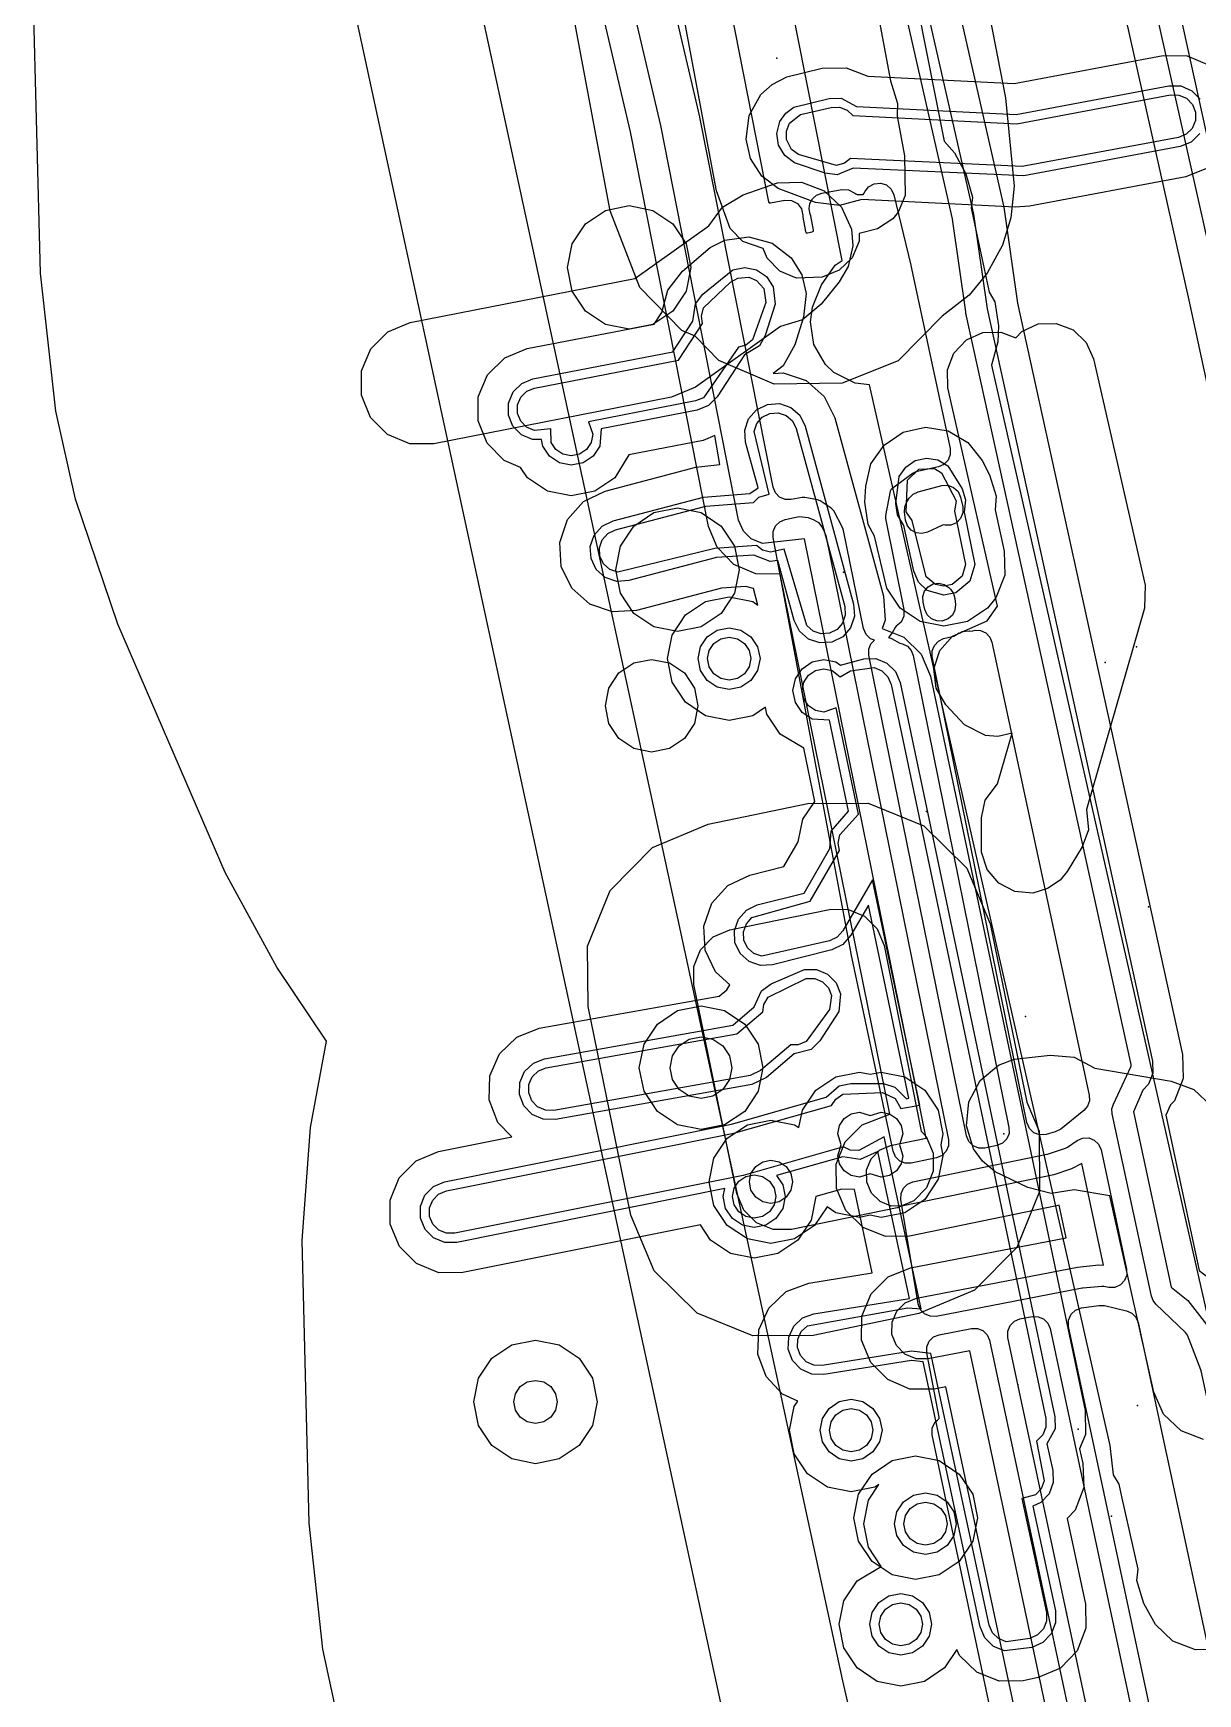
# Model space of a CAD drawing. Header units: metres. Extents: x 8738 to 9560, y -8972 to -7699.
# Drawn here: x 8842.9 to 8880.7, y -8734.6 to -8680.8 of the extents above; entities that cross this region are included whole.
import ezdxf

# ---------------------------------------------------------------- set-up
doc = ezdxf.new("R2010")
doc.units = ezdxf.units.M
for name, color, linetype in [('AI_GREENING_EXCLUSIONS', 1, 'Continuous'), ('AI_GREENING_LAWN', 82, 'Continuous'), ('AI_GREENING_REJECTED', 6, 'Continuous')]:
    doc.layers.add(name, color=color, linetype=linetype)

msp = doc.modelspace()

# ---------------------------------------------------------------- linework, layer by layer
at = {"layer": 'AI_GREENING_EXCLUSIONS'}
for points in [[(8865.329, -8648.4), (8872.456, -8684.319), (8872.791, -8684.691), (8873.159, -8685.374), (8873.372, -8686.125), (8873.33, -8686.487), (8873.913, -8689.211), (8874.1, -8689.522), (8874.214, -8690.294), (8874.188, -8690.812), (8873.989, -8691.572), (8881.714, -8725.571)], [(8865.329, -8648.4), (8872.456, -8684.319), (8872.791, -8684.691), (8873.159, -8685.374), (8873.372, -8686.125), (8873.33, -8686.487), (8873.913, -8689.211), (8874.1, -8689.522), (8874.214, -8690.294), (8874.188, -8690.812), (8873.989, -8691.572), (8881.714, -8725.571)], [(8881.378, -8733.156), (8880.598, -8733.177), (8879.869, -8732.899), (8879.302, -8732.362), (8878.924, -8731.684), (8878.701, -8730.936), (8878.738, -8730.573), (8878.225, -8728.271), (8878.121, -8727.812), (8877.943, -8727.515), (8877.838, -8726.565), (8870.032, -8692.212), (8869.575, -8692.158), (8868.88, -8691.804), (8868.61, -8691.548), (8868.234, -8690.906), (8868.119, -8690.171), (8868.193, -8689.691), (8868.483, -8688.971), (8868.924, -8688.327), (8869.145, -8688.183), (8861.351, -8648.903)], [(8881.378, -8733.156), (8880.598, -8733.177), (8879.869, -8732.899), (8879.302, -8732.362), (8878.924, -8731.684), (8878.701, -8730.936), (8878.738, -8730.573), (8878.225, -8728.271), (8878.121, -8727.812), (8877.943, -8727.515), (8877.838, -8726.565), (8870.032, -8692.212), (8869.575, -8692.158), (8868.88, -8691.804), (8868.61, -8691.548), (8868.234, -8690.906), (8868.119, -8690.171), (8868.193, -8689.691), (8868.483, -8688.971), (8868.924, -8688.327), (8869.145, -8688.183), (8861.351, -8648.903)], [(8867.153, -8659.18), (8873.409, -8686.68), (8873.845, -8689.742), (8879.205, -8714.111), (8879.213, -8714.501), (8879.071, -8714.864), (8878.889, -8715.053), (8878.592, -8715.756), (8879.813, -8721.439), (8880.346, -8721.871), (8880.957, -8722.648), (8881.296, -8723.364), (8881.455, -8723.943), (8885.033, -8740.5), (8888.77, -8757.183), (8895.012, -8785.73)], [(8868.13, -8658.965), (8874.384, -8686.457), (8874.83, -8689.565), (8880.181, -8713.896), (8880.197, -8714.676), (8879.913, -8715.403), (8879.787, -8715.534), (8879.639, -8715.868), (8880.718, -8720.892), (8880.995, -8721.11), (8881.85, -8722.198), (8882.26, -8723.1), (8882.419, -8723.678), (8886.009, -8740.286), (8889.747, -8756.969), (8895.989, -8785.516)], [(8876.984, -8740.826), (8873.281, -8723.495), (8871.935, -8723.756), (8871.545, -8723.754), (8871.185, -8723.603), (8870.911, -8723.325), (8870.763, -8722.964), (8870.765, -8722.574), (8870.916, -8722.214), (8871.194, -8721.94), (8871.555, -8721.792), (8876.772, -8720.782), (8877.469, -8720.713), (8877.617, -8720.725), (8876.91, -8717.434), (8876.584, -8717.607), (8876.006, -8717.794), (8871.128, -8718.803), (8870.738, -8718.807), (8870.376, -8718.661), (8870.097, -8718.388), (8869.944, -8718.029), (8869.94, -8717.639), (8870.085, -8717.277), (8870.359, -8716.998), (8870.717, -8716.845), (8871.87, -8716.604), (8867.925, -8697.194), (8866.564, -8697.351), (8866.205, -8697.198), (8865.949, -8696.944), (8865.793, -8696.587), (8863.269, -8683.804), (8860.874, -8673.591)], [(8875.837, -8740.244), (8872.508, -8724.663), (8872.125, -8724.738), (8871.345, -8724.734), (8870.626, -8724.431), (8870.076, -8723.877), (8869.781, -8723.154), (8869.785, -8722.374), (8870.088, -8721.655), (8870.642, -8721.105), (8871.365, -8720.81), (8876.404, -8719.835), (8876.177, -8718.778), (8876.097, -8718.802), (8871.333, -8719.781), (8870.553, -8719.79), (8869.829, -8719.499), (8869.271, -8718.952), (8868.965, -8718.235), (8868.957, -8717.454), (8869.248, -8716.73), (8869.794, -8716.173), (8870.692, -8715.829), (8867.138, -8698.339), (8866.357, -8698.33), (8865.64, -8698.023), (8865.094, -8697.465), (8864.816, -8696.801), (8862.292, -8684.016), (8859.894, -8673.792)], [(8897.336, -8764.76), (8895.607, -8757.997), (8895.266, -8757.67), (8894.952, -8756.956), (8892.775, -8746.926), (8892.375, -8745.366), (8890.965, -8739.002), (8888.288, -8726.018), (8880.397, -8689.46), (8876.974, -8674.191)], [(8898.309, -8764.529), (8896.491, -8757.414), (8896.085, -8757.096), (8895.928, -8756.739), (8891.947, -8738.815), (8889.267, -8725.812), (8881.373, -8689.246), (8877.952, -8673.981)], [(8872.914, -8675.092), (8874.438, -8682.913), (8874.725, -8685.771), (8874.618, -8686.802), (8874.344, -8687.684), (8873.851, -8688.596), (8873.261, -8689.307), (8872.39, -8689.986), (8872.39, -8689.986), (8870.961, -8691.43), (8869.15, -8692.156), (8866.944, -8692.182), (8865.15, -8691.415), (8864.388, -8690.635), (8863.952, -8690.449), (8862.588, -8689.054), (8861.635, -8686.573), (8859.94, -8677.521)], [(8869.474, -8675.736), (8870.714, -8682.36), (8870.943, -8683.099), (8870.929, -8683.505), (8871.169, -8684.789), (8871.193, -8686.08), (8870.963, -8686.618), (8870.786, -8686.832), (8870.299, -8687.157), (8869.701, -8687.302), (8869.698, -8687.55), (8869.468, -8688.089), (8869.468, -8688.089), (8869.049, -8688.498), (8868.506, -8688.716), (8867.665, -8688.757), (8867.127, -8688.527), (8866.718, -8688.108), (8866.591, -8687.792), (8865.929, -8687.561), (8865.52, -8687.142), (8865.075, -8685.929), (8863.38, -8676.877)], [(8853.023, -8736.412), (8852.318, -8733.158), (8851.882, -8729.084), (8851.649, -8719.925), (8851.922, -8716.267), (8852.44, -8713.465), (8850.834, -8711.073), (8849.16, -8708.001), (8845.681, -8699.956), (8844.31, -8695.913), (8843.67, -8693.063), (8843.169, -8688.586), (8842.936, -8679.427)], [(8881.008, -8685.18), (8880.283, -8685.471), (8875.222, -8686.418), (8874.754, -8686.45), (8869.785, -8686.202), (8869.06, -8686.401), (8868.286, -8686.304), (8867.075, -8685.845), (8866.547, -8685.453), (8866.183, -8684.877), (8866.036, -8684.255), (8866.133, -8683.481), (8866.518, -8682.802), (8866.879, -8682.476), (8867.358, -8682.228), (8867.358, -8682.228), (8868.503, -8681.955), (8869.284, -8681.936), (8869.985, -8682.207), (8874.718, -8682.443), (8879.547, -8681.539), (8880.328, -8681.548), (8881.045, -8681.855)], [(8880.74, -8684.07), (8880.461, -8684.343), (8880.099, -8684.488), (8875.038, -8685.435), (8869.511, -8685.187), (8868.989, -8685.404), (8868.601, -8685.355), (8867.602, -8685.015), (8867.289, -8684.782), (8867.089, -8684.448), (8867.032, -8684.062), (8867.127, -8683.683), (8867.323, -8683.404), (8867.582, -8683.217), (8868.723, -8682.931), (8869.113, -8682.921), (8869.611, -8683.189), (8869.611, -8683.189), (8874.786, -8683.448), (8879.731, -8682.522), (8880.121, -8682.527), (8880.48, -8682.68), (8880.753, -8682.959)], [(8880.86, -8726.369), (8880.132, -8726.088), (8879.566, -8725.55), (8879.25, -8724.837), (8877.823, -8718.48), (8876.667, -8718.284), (8875.924, -8718.397), (8875.166, -8718.21), (8875.166, -8718.21), (8874.107, -8717.697), (8873.692, -8717.351), (8873.41, -8716.955), (8873.18, -8716.21), (8873.252, -8715.433), (8873.616, -8714.743), (8874.217, -8714.244), (8874.722, -8714.054), (8875.891, -8713.917), (8876.668, -8713.989), (8877.333, -8714.34), (8879.813, -8714.759), (8880.545, -8715.038), (8881.114, -8715.577)]]:
    msp.add_lwpolyline(points, dxfattribs=at)
for points in [[(8855.392, -8673.339), (8855.953, -8673.881), (8856.263, -8674.597), (8869.158, -8734.191), (8874.947, -8759.301), (8874.97, -8760.081), (8874.692, -8760.811), (8874.157, -8761.378), (8873.445, -8761.697), (8872.664, -8761.72), (8871.935, -8761.442), (8871.368, -8760.907), (8871.048, -8760.195), (8865.251, -8735.051), (8852.354, -8675.443), (8852.341, -8674.663), (8852.627, -8673.937), (8853.17, -8673.376), (8853.886, -8673.065), (8854.666, -8673.052), (8855.392, -8673.339)], [(8855.392, -8673.339), (8855.953, -8673.881), (8856.263, -8674.597), (8869.158, -8734.191), (8874.947, -8759.301), (8874.97, -8760.081), (8874.692, -8760.811), (8874.157, -8761.378), (8873.445, -8761.697), (8872.664, -8761.72), (8871.935, -8761.442), (8871.368, -8760.907), (8871.048, -8760.195), (8865.251, -8735.051), (8852.354, -8675.443), (8852.341, -8674.663), (8852.627, -8673.937), (8853.17, -8673.376), (8853.886, -8673.065), (8854.666, -8673.052), (8855.392, -8673.339)], [(8869.493, -8683.484), (8874.807, -8683.749), (8879.787, -8682.817), (8880.06, -8682.82), (8880.311, -8682.927), (8880.502, -8683.123), (8880.603, -8683.376), (8880.6, -8683.649), (8880.493, -8683.901), (8880.298, -8684.091), (8880.044, -8684.193), (8874.983, -8685.141), (8869.423, -8684.882), (8869.23, -8685.032), (8868.967, -8685.104), (8867.731, -8684.744), (8867.511, -8684.581), (8867.347, -8684.265), (8867.341, -8683.992), (8867.439, -8683.737), (8867.795, -8683.452), (8868.788, -8683.224), (8869.061, -8683.217), (8869.316, -8683.315), (8869.493, -8683.484)], [(8867.832, -8685.642), (8868.561, -8685.919), (8869.129, -8686.454), (8869.449, -8687.166), (8869.498, -8687.704), (8869.348, -8688.379), (8869.054, -8688.873), (8868.465, -8689.599), (8867.865, -8690.098), (8867.147, -8690.32), (8864.397, -8692.278), (8863.621, -8692.611), (8855.917, -8694.118), (8855.136, -8694.116), (8854.416, -8693.815), (8853.866, -8693.261), (8853.57, -8692.539), (8853.572, -8691.759), (8853.873, -8691.039), (8854.427, -8690.489), (8855.149, -8690.192), (8862.429, -8688.768), (8864.827, -8687.062), (8865.273, -8686.456), (8865.94, -8686.052), (8867.052, -8685.665), (8867.832, -8685.642)], [(8864.248, -8688.404), (8864.096, -8689.169), (8863.662, -8689.818), (8863.013, -8690.252), (8862.248, -8690.404), (8861.483, -8690.252), (8860.834, -8689.818), (8860.4, -8689.169), (8860.248, -8688.404), (8860.4, -8687.639), (8860.834, -8686.99), (8861.483, -8686.556), (8862.248, -8686.404), (8863.013, -8686.556), (8863.662, -8686.99), (8864.096, -8687.639), (8864.248, -8688.404)], [(8864.248, -8688.404), (8864.096, -8689.169), (8863.662, -8689.818), (8863.013, -8690.252), (8862.248, -8690.404), (8861.483, -8690.252), (8860.834, -8689.818), (8860.4, -8689.169), (8860.248, -8688.404), (8860.4, -8687.639), (8860.834, -8686.99), (8861.483, -8686.556), (8862.248, -8686.404), (8863.013, -8686.556), (8863.662, -8686.99), (8864.096, -8687.639), (8864.248, -8688.404)], [(8865.351, -8687.517), (8866.125, -8687.416), (8866.878, -8687.618), (8867.497, -8688.094), (8867.84, -8688.646), (8867.985, -8689.246), (8867.896, -8690.021), (8867.611, -8690.911), (8867.233, -8691.593), (8866.916, -8691.846), (8867.241, -8691.823), (8867.981, -8692.071), (8868.569, -8692.584), (8868.917, -8693.282), (8870.486, -8699.052), (8870.54, -8699.831), (8870.449, -8700.102), (8871.147, -8700.382), (8871.705, -8700.928), (8872.012, -8701.645), (8877.022, -8725.426), (8877.03, -8726.206), (8876.844, -8726.673), (8876.953, -8727.146), (8876.977, -8727.926), (8876.7, -8728.656), (8876.441, -8728.931), (8877.038, -8731.705), (8877.05, -8732.485), (8876.762, -8733.21), (8876.219, -8733.771), (8875.503, -8734.081), (8875.014, -8734.186), (8874.234, -8734.198), (8873.509, -8733.911), (8872.948, -8733.368), (8872.863, -8733.17), (8872.461, -8733.77), (8871.812, -8734.204), (8871.047, -8734.356), (8870.282, -8734.204), (8869.633, -8733.77), (8869.199, -8733.121), (8869.047, -8732.356), (8869.199, -8731.591), (8869.633, -8730.942), (8870.415, -8730.482), (8870, -8729.861), (8869.848, -8729.096), (8870, -8728.331), (8870.337, -8727.827), (8870.205, -8727.915), (8869.44, -8728.067), (8868.675, -8727.915), (8868.026, -8727.481), (8867.592, -8726.832), (8867.44, -8726.067), (8867.592, -8725.302), (8867.709, -8725.126), (8867.221, -8724.904), (8866.69, -8724.333), (8866.417, -8723.602), (8866.444, -8722.822), (8866.768, -8722.112), (8867.339, -8721.58), (8868.07, -8721.307), (8870.126, -8720.974), (8869.545, -8718.276), (8869.135, -8718.26), (8868.298, -8718.498), (8868.146, -8719.264), (8867.712, -8719.913), (8867.063, -8720.347), (8866.298, -8720.499), (8865.533, -8720.347), (8864.884, -8719.913), (8864.554, -8719.42), (8856.858, -8720.965), (8856.077, -8720.967), (8855.356, -8720.67), (8854.803, -8720.119), (8854.503, -8719.398), (8854.502, -8718.618), (8854.799, -8717.897), (8855.35, -8717.344), (8856.07, -8717.044), (8858.447, -8716.567), (8857.996, -8716.097), (8857.712, -8715.37), (8857.728, -8714.59), (8858.041, -8713.875), (8858.604, -8713.335), (8859.331, -8713.051), (8865.162, -8712.013), (8865.408, -8711.804), (8865.508, -8711.64), (8865.043, -8711.221), (8864.707, -8710.516), (8864.666, -8709.737), (8864.927, -8709.001), (8865.449, -8708.422), (8866.154, -8708.086), (8867.261, -8707.805), (8867.724, -8707.009), (8867.879, -8706.273), (8868.268, -8705.705), (8867.905, -8703.979), (8867.142, -8703.523), (8866.708, -8702.874), (8866.664, -8702.65), (8866.252, -8702.925), (8865.487, -8703.077), (8864.722, -8702.925), (8864.073, -8702.491), (8863.639, -8701.842), (8863.487, -8701.077), (8863.639, -8700.312), (8864.073, -8699.663), (8864.722, -8699.229), (8865.487, -8699.077), (8866.252, -8699.229), (8866.419, -8699.341), (8866.273, -8698.804), (8866.032, -8698.742), (8865.236, -8698.795), (8862.486, -8699.516), (8861.707, -8699.563), (8860.97, -8699.309), (8860.385, -8698.791), (8860.044, -8698.089), (8859.997, -8697.311), (8860.252, -8696.573), (8860.769, -8695.989), (8861.471, -8695.647), (8864.406, -8694.877), (8865.182, -8694.789), (8865.024, -8693.85), (8864.643, -8694.007), (8862.239, -8694.472), (8861.785, -8695.221), (8861.136, -8695.655), (8860.371, -8695.807), (8859.606, -8695.655), (8858.957, -8695.221), (8858.729, -8694.881), (8858.196, -8694.656), (8857.647, -8694.102), (8857.353, -8693.379), (8857.357, -8692.599), (8857.659, -8691.879), (8858.214, -8691.331), (8858.937, -8691.036), (8863.055, -8690.24), (8863.301, -8689.866), (8863.496, -8689.14), (8863.972, -8688.521), (8864.867, -8687.757), (8865.351, -8687.517)], [(8865.992, -8688.411), (8866.374, -8688.487), (8866.699, -8688.704), (8866.916, -8689.029), (8866.974, -8689.598), (8866.659, -8690.606), (8866.47, -8690.947), (8865.987, -8691.241), (8865.099, -8692.592), (8864.82, -8692.874), (8864.453, -8693.025), (8861.335, -8693.628), (8861.295, -8694.19), (8861.078, -8694.514), (8860.754, -8694.731), (8860.371, -8694.807), (8859.988, -8694.731), (8859.664, -8694.514), (8859.447, -8694.19), (8859.406, -8693.981), (8859.116, -8693.979), (8858.756, -8693.828), (8858.482, -8693.551), (8858.334, -8693.189), (8858.337, -8692.799), (8858.488, -8692.439), (8858.765, -8692.165), (8859.127, -8692.018), (8863.659, -8691.142), (8864.315, -8690.143), (8864.392, -8689.583), (8864.63, -8689.274), (8865.609, -8688.487), (8865.992, -8688.411)], [(8864.661, -8689.716), (8865.531, -8688.884), (8865.768, -8688.748), (8866.123, -8688.724), (8866.376, -8688.826), (8866.614, -8689.091), (8866.679, -8689.542), (8866.241, -8690.753), (8866.027, -8690.923), (8865.792, -8690.99), (8864.653, -8692.625), (8864.396, -8692.731), (8860.926, -8693.401), (8861.071, -8693.807), (8861.018, -8694.075), (8860.866, -8694.302), (8860.639, -8694.454), (8860.371, -8694.507), (8860.103, -8694.454), (8859.876, -8694.302), (8859.724, -8694.075), (8859.705, -8693.637), (8859.176, -8693.685), (8858.924, -8693.579), (8858.732, -8693.385), (8858.629, -8693.132), (8858.631, -8692.859), (8858.736, -8692.607), (8858.931, -8692.415), (8859.183, -8692.312), (8863.841, -8691.412), (8864.622, -8690.222), (8864.59, -8689.98), (8864.661, -8689.716)], [(8873.666, -8706.234), (8873.786, -8705.661), (8874.187, -8705.13), (8874.657, -8703.493), (8874.193, -8703.6), (8873.789, -8703.567), (8873.11, -8703.22), (8872.506, -8702.57), (8872.191, -8702.031), (8872.122, -8701.411), (8872.311, -8700.817), (8872.726, -8700.351), (8873.852, -8699.847), (8874.181, -8699.375), (8872.577, -8692.309), (8872.561, -8691.724), (8872.77, -8691.178), (8873.173, -8690.753), (8873.707, -8690.514), (8874.292, -8690.498), (8874.772, -8690.682), (8874.968, -8690.475), (8875.503, -8690.237), (8876.088, -8690.221), (8876.635, -8690.43), (8877.059, -8690.833), (8877.298, -8691.368), (8878.963, -8698.699), (8878.942, -8699.445), (8877.07, -8705.959), (8877.128, -8706.621), (8876.925, -8707.17), (8876.436, -8707.966), (8876.209, -8708.251), (8875.803, -8708.519), (8875.327, -8708.671), (8874.744, -8708.623), (8874.224, -8708.354), (8873.846, -8707.907), (8873.668, -8707.35), (8873.666, -8706.234)], [(8867.484, -8692.939), (8867.778, -8693.195), (8867.952, -8693.545), (8869.521, -8699.315), (8869.548, -8699.704), (8869.424, -8700.074), (8869.168, -8700.368), (8868.818, -8700.542), (8868.429, -8700.569), (8868.059, -8700.445), (8867.765, -8700.189), (8867.591, -8699.839), (8867.063, -8697.896), (8866.816, -8697.931), (8866.29, -8697.722), (8865.075, -8697.803), (8862.232, -8698.549), (8861.843, -8698.573), (8861.474, -8698.445), (8861.182, -8698.186), (8861.011, -8697.836), (8860.988, -8697.446), (8861.115, -8697.077), (8861.374, -8696.785), (8861.725, -8696.615), (8864.659, -8695.844), (8866.158, -8695.727), (8866.423, -8695.543), (8866.022, -8694.069), (8865.995, -8693.68), (8866.119, -8693.31), (8866.375, -8693.016), (8866.725, -8692.842), (8867.114, -8692.815), (8867.484, -8692.939)], [(8867.662, -8693.623), (8869.231, -8699.393), (8869.25, -8699.666), (8869.164, -8699.925), (8868.984, -8700.131), (8868.74, -8700.252), (8868.467, -8700.271), (8868.208, -8700.185), (8868.002, -8700.005), (8867.275, -8697.533), (8866.832, -8697.631), (8866.568, -8697.563), (8866.373, -8697.416), (8865.026, -8697.506), (8861.884, -8698.275), (8861.625, -8698.186), (8861.421, -8698.005), (8861.301, -8697.759), (8861.285, -8697.487), (8861.374, -8697.229), (8861.555, -8697.024), (8861.801, -8696.905), (8864.736, -8696.134), (8866.28, -8696.019), (8866.454, -8695.848), (8866.789, -8695.746), (8866.293, -8693.718), (8866.379, -8693.459), (8866.559, -8693.253), (8866.803, -8693.132), (8867.076, -8693.113), (8867.335, -8693.199), (8867.541, -8693.379), (8867.662, -8693.623)], [(8869.889, -8696.011), (8869.912, -8695.493), (8870.083, -8694.769), (8870.506, -8694.158), (8871.124, -8693.743), (8871.85, -8693.583), (8872.585, -8693.699), (8873.226, -8694.076), (8873.686, -8694.661), (8873.924, -8695.12), (8874.135, -8695.816), (8874.105, -8696.253), (8874.399, -8697.595), (8874.415, -8698.375), (8874.131, -8699.102), (8873.86, -8699.438), (8873.211, -8699.872), (8872.446, -8700.024), (8871.681, -8699.872), (8871.032, -8699.438), (8870.598, -8698.789), (8870.197, -8697.107), (8869.991, -8696.735), (8869.889, -8696.011)], [(8870.996, -8695.176), (8871.208, -8694.87), (8871.517, -8694.663), (8871.88, -8694.582), (8872.247, -8694.641), (8872.568, -8694.829), (8873.036, -8695.581), (8873.142, -8695.928), (8873.098, -8696.33), (8873.446, -8698.024), (8873.288, -8698.563), (8872.829, -8698.948), (8872.446, -8699.024), (8871.907, -8698.866), (8871.626, -8698.596), (8871.469, -8698.238), (8871.145, -8696.761), (8870.939, -8696.418), (8870.888, -8696.056), (8870.996, -8695.176)], [(8872.371, -8695.055), (8872.844, -8695.962), (8872.785, -8696.304), (8873.146, -8698.024), (8873.036, -8698.401), (8872.714, -8698.671), (8872.446, -8698.724), (8872.178, -8698.671), (8871.872, -8698.424), (8871.418, -8696.605), (8871.223, -8696.322), (8871.27, -8695.298), (8871.635, -8694.938), (8872.146, -8694.923), (8872.371, -8695.055)], [(8865.816, -8698.196), (8865.664, -8698.961), (8865.23, -8699.61), (8864.581, -8700.044), (8863.816, -8700.196), (8863.051, -8700.044), (8862.402, -8699.61), (8861.968, -8698.961), (8861.816, -8698.196), (8861.968, -8697.431), (8862.402, -8696.782), (8863.051, -8696.348), (8863.816, -8696.196), (8864.581, -8696.348), (8865.23, -8696.782), (8865.664, -8697.431), (8865.816, -8698.196)], [(8865.816, -8698.196), (8865.664, -8698.961), (8865.23, -8699.61), (8864.581, -8700.044), (8863.816, -8700.196), (8863.051, -8700.044), (8862.402, -8699.61), (8861.968, -8698.961), (8861.816, -8698.196), (8861.968, -8697.431), (8862.402, -8696.782), (8863.051, -8696.348), (8863.816, -8696.196), (8864.581, -8696.348), (8865.23, -8696.782), (8865.664, -8697.431), (8865.816, -8698.196)], [(8865.104, -8702.001), (8864.78, -8701.784), (8864.563, -8701.46), (8864.487, -8701.077), (8864.563, -8700.694), (8864.78, -8700.37), (8865.104, -8700.153), (8865.487, -8700.077), (8865.87, -8700.153), (8866.194, -8700.37), (8866.411, -8700.694), (8866.487, -8701.077), (8866.411, -8701.46), (8866.194, -8701.784), (8865.87, -8702.001), (8865.487, -8702.077), (8865.104, -8702.001)], [(8865.219, -8701.724), (8864.992, -8701.572), (8864.84, -8701.345), (8864.787, -8701.077), (8864.84, -8700.809), (8864.992, -8700.582), (8865.219, -8700.43), (8865.487, -8700.377), (8865.755, -8700.43), (8865.982, -8700.582), (8866.134, -8700.809), (8866.187, -8701.077), (8866.134, -8701.345), (8865.982, -8701.572), (8865.755, -8701.724), (8865.487, -8701.777), (8865.219, -8701.724)], [(8870.303, -8717.043), (8869.731, -8717.302), (8869.174, -8717.209), (8867.025, -8717.821), (8867.222, -8718.116), (8867.298, -8718.499), (8867.222, -8718.882), (8867.005, -8719.206), (8866.681, -8719.423), (8866.298, -8719.499), (8865.915, -8719.423), (8865.591, -8719.206), (8865.374, -8718.882), (8865.298, -8718.499), (8865.349, -8718.24), (8856.661, -8719.985), (8856.271, -8719.986), (8855.91, -8719.837), (8855.633, -8719.562), (8855.483, -8719.202), (8855.483, -8718.811), (8855.631, -8718.451), (8855.907, -8718.174), (8856.267, -8718.024), (8865.567, -8716.156), (8868.626, -8715.285), (8869.051, -8714.912), (8869.433, -8714.834), (8870.488, -8714.834), (8870.86, -8714.954), (8871.239, -8715.34), (8871.313, -8715.308), (8869.998, -8709.066), (8869.433, -8710.039), (8869.171, -8710.335), (8868.814, -8710.506), (8866.891, -8710.994), (8866.502, -8711.014), (8866.134, -8710.884), (8865.844, -8710.623), (8865.676, -8710.27), (8865.656, -8709.881), (8865.786, -8709.513), (8866.047, -8709.223), (8866.4, -8709.055), (8867.915, -8708.671), (8868.752, -8707.23), (8868.798, -8706.667), (8869.356, -8706.016), (8868.736, -8703.073), (8868.173, -8703.033), (8867.849, -8702.816), (8867.632, -8702.492), (8867.556, -8702.109), (8867.632, -8701.726), (8867.849, -8701.402), (8868.173, -8701.185), (8868.556, -8701.109), (8868.939, -8701.185), (8869.1, -8701.293), (8869.848, -8701.079), (8870.239, -8701.075), (8870.601, -8701.22), (8870.88, -8701.493), (8871.033, -8701.851), (8876.043, -8725.632), (8876.048, -8726.022), (8875.78, -8726.51), (8875.978, -8727.371), (8875.99, -8727.761), (8875.852, -8728.126), (8875.585, -8728.41), (8875.331, -8728.525), (8876.06, -8731.915), (8876.066, -8732.305), (8875.922, -8732.668), (8875.651, -8732.948), (8875.293, -8733.103), (8874.414, -8733.214), (8874.051, -8733.071), (8873.771, -8732.799), (8873.616, -8732.441), (8871.769, -8723.856), (8871.4, -8723.806), (8868.551, -8724.268), (8868.161, -8724.255), (8867.806, -8724.093), (8867.54, -8723.807), (8867.404, -8723.441), (8867.418, -8723.052), (8867.58, -8722.697), (8867.865, -8722.431), (8868.231, -8722.294), (8871.328, -8721.807), (8870.303, -8717.043)], [(8864.037, -8701.541), (8864.362, -8702.028), (8864.476, -8702.602), (8864.362, -8703.176), (8864.037, -8703.663), (8863.55, -8703.988), (8862.976, -8704.102), (8862.402, -8703.988), (8861.915, -8703.663), (8861.59, -8703.176), (8861.476, -8702.602), (8861.59, -8702.028), (8861.915, -8701.541), (8862.402, -8701.216), (8862.976, -8701.102), (8863.55, -8701.216), (8864.037, -8701.541)], [(8869.685, -8717.006), (8869.412, -8716.995), (8869.19, -8716.892), (8865.941, -8717.815), (8856.602, -8719.691), (8856.329, -8719.691), (8856.076, -8719.587), (8855.883, -8719.395), (8855.778, -8719.142), (8855.777, -8718.869), (8855.881, -8718.617), (8856.074, -8718.423), (8856.326, -8718.318), (8865.638, -8716.448), (8868.807, -8715.546), (8868.941, -8715.342), (8869.167, -8715.189), (8870.454, -8715.132), (8870.865, -8715.329), (8871.048, -8715.647), (8871.669, -8715.54), (8870.131, -8708.24), (8869.174, -8709.888), (8868.99, -8710.095), (8868.741, -8710.215), (8866.545, -8710.717), (8866.287, -8710.626), (8866.084, -8710.443), (8865.967, -8710.197), (8865.953, -8709.924), (8866.044, -8709.666), (8866.227, -8709.463), (8868.111, -8708.931), (8869.062, -8707.292), (8869.018, -8707.052), (8869.074, -8706.785), (8869.683, -8706.115), (8868.957, -8702.667), (8868.556, -8702.809), (8868.288, -8702.756), (8868.061, -8702.604), (8867.909, -8702.377), (8867.856, -8702.109), (8867.909, -8701.841), (8868.061, -8701.614), (8868.288, -8701.462), (8868.556, -8701.409), (8868.824, -8701.462), (8869.087, -8701.668), (8869.421, -8701.476), (8870.183, -8701.369), (8870.437, -8701.471), (8870.632, -8701.662), (8870.74, -8701.913), (8875.75, -8725.694), (8875.753, -8725.967), (8875.651, -8726.221), (8875.451, -8726.42), (8875.694, -8727.712), (8875.598, -8727.967), (8875.41, -8728.166), (8874.972, -8728.284), (8875.767, -8731.978), (8875.771, -8732.251), (8875.67, -8732.505), (8875.48, -8732.701), (8875.23, -8732.81), (8874.468, -8732.919), (8874.214, -8732.819), (8874.018, -8732.629), (8873.909, -8732.378), (8872.018, -8723.586), (8871.395, -8723.503), (8868.503, -8723.972), (8868.23, -8723.963), (8867.982, -8723.849), (8867.795, -8723.649), (8867.7, -8723.393), (8867.71, -8723.12), (8867.823, -8722.872), (8868.023, -8722.686), (8871.274, -8722.104), (8871.705, -8722.132), (8870.507, -8716.566), (8869.685, -8717.006)], [(8871.796, -8706.494), (8873.184, -8707.865), (8873.942, -8709.663), (8875.129, -8715.443), (8875.528, -8716.387), (8875.54, -8718.338), (8874.805, -8720.145), (8873.434, -8721.533), (8871.636, -8722.291), (8868.208, -8722.996), (8866.257, -8723.008), (8864.45, -8722.273), (8863.062, -8720.902), (8862.304, -8719.105), (8860.914, -8712.34), (8860.902, -8710.389), (8861.637, -8708.582), (8863.008, -8707.194), (8864.805, -8706.436), (8868.038, -8705.772), (8869.989, -8705.759), (8871.796, -8706.494)], [(8869.87, -8709.417), (8870.286, -8709.828), (8870.513, -8710.367), (8871.704, -8716.386), (8871.872, -8716.552), (8872.099, -8717.092), (8872.103, -8717.677), (8871.883, -8718.219), (8871.471, -8718.635), (8870.932, -8718.863), (8867.504, -8719.567), (8866.918, -8719.571), (8866.376, -8719.351), (8865.96, -8718.939), (8865.732, -8718.4), (8864.342, -8711.635), (8864.339, -8711.05), (8864.559, -8710.508), (8864.97, -8710.092), (8865.51, -8709.864), (8868.742, -8709.2), (8869.327, -8709.196), (8869.87, -8709.417)], [(8868.423, -8713.458), (8868.145, -8713.733), (8867.599, -8713.879), (8866.694, -8714.649), (8866.221, -8714.872), (8859.856, -8716.004), (8859.466, -8715.997), (8859.109, -8715.84), (8858.839, -8715.559), (8858.697, -8715.195), (8858.705, -8714.805), (8858.861, -8714.448), (8859.143, -8714.177), (8859.506, -8714.035), (8865.604, -8712.95), (8866.303, -8712.355), (8866.535, -8711.84), (8866.85, -8711.61), (8867.929, -8711.142), (8868.319, -8711.145), (8868.679, -8711.296), (8868.953, -8711.574), (8869.1, -8711.935), (8869.042, -8712.507), (8868.423, -8713.458)], [(8867.98, -8713.482), (8867.727, -8713.585), (8867.483, -8713.584), (8866.499, -8714.421), (8866.168, -8714.577), (8859.804, -8715.709), (8859.531, -8715.704), (8859.281, -8715.594), (8859.091, -8715.397), (8858.992, -8715.143), (8858.998, -8714.87), (8859.107, -8714.619), (8859.304, -8714.43), (8859.559, -8714.331), (8865.736, -8713.231), (8866.576, -8712.517), (8866.614, -8712.276), (8866.756, -8712.043), (8867.986, -8711.437), (8868.259, -8711.439), (8868.511, -8711.545), (8868.703, -8711.739), (8868.806, -8711.992), (8868.741, -8712.443), (8867.98, -8713.482)], [(8864.576, -8716.326), (8863.811, -8716.174), (8863.162, -8715.74), (8862.728, -8715.091), (8862.576, -8714.326), (8862.728, -8713.561), (8863.162, -8712.912), (8863.811, -8712.478), (8864.576, -8712.326), (8865.341, -8712.478), (8865.99, -8712.912), (8866.424, -8713.561), (8866.576, -8714.326), (8866.424, -8715.091), (8865.99, -8715.74), (8865.341, -8716.174), (8864.576, -8716.326)], [(8864.193, -8715.25), (8863.869, -8715.033), (8863.652, -8714.709), (8863.576, -8714.326), (8863.652, -8713.943), (8863.869, -8713.619), (8864.193, -8713.402), (8864.576, -8713.326), (8864.959, -8713.402), (8865.283, -8713.619), (8865.5, -8713.943), (8865.576, -8714.326), (8865.5, -8714.709), (8865.283, -8715.033), (8864.959, -8715.25), (8864.576, -8715.326), (8864.193, -8715.25)], [(8867.607, -8716.174), (8867.748, -8716.268), (8867.86, -8715.704), (8868.293, -8715.055), (8868.942, -8714.622), (8869.707, -8714.47), (8870.06, -8714.54), (8870.413, -8714.47), (8871.179, -8714.622), (8871.828, -8715.055), (8872.261, -8715.704), (8872.413, -8716.47), (8872.344, -8716.821), (8872.414, -8717.177), (8872.262, -8717.942), (8871.829, -8718.591), (8871.18, -8719.024), (8870.414, -8719.177), (8870.06, -8719.106), (8869.706, -8719.177), (8868.941, -8719.024), (8868.658, -8718.835), (8868.256, -8719.436), (8867.607, -8719.87), (8866.842, -8720.022), (8866.077, -8719.87), (8865.428, -8719.436), (8864.994, -8718.787), (8864.842, -8718.022), (8864.994, -8717.257), (8865.428, -8716.608), (8866.077, -8716.174), (8866.842, -8716.022), (8867.607, -8716.174)], [(8871.113, -8716.47), (8871.003, -8716.822), (8871.114, -8717.177), (8871.061, -8717.445), (8870.909, -8717.672), (8870.682, -8717.823), (8870.414, -8717.877), (8870.06, -8717.766), (8869.706, -8717.877), (8869.439, -8717.823), (8869.212, -8717.672), (8869.06, -8717.445), (8869.006, -8717.177), (8869.117, -8716.822), (8869.007, -8716.47), (8869.061, -8716.202), (8869.213, -8715.975), (8869.44, -8715.823), (8869.707, -8715.77), (8870.06, -8715.88), (8870.413, -8715.77), (8870.681, -8715.823), (8870.908, -8715.975), (8871.06, -8716.202), (8871.113, -8716.47)], [(8867.337, -8717.527), (8867.489, -8717.754), (8867.542, -8718.022), (8867.489, -8718.29), (8867.337, -8718.517), (8867.11, -8718.669), (8866.842, -8718.722), (8866.574, -8718.669), (8866.347, -8718.517), (8866.195, -8718.29), (8866.142, -8718.022), (8866.195, -8717.754), (8866.347, -8717.527), (8866.574, -8717.375), (8866.842, -8717.322), (8867.11, -8717.375), (8867.337, -8717.527)], [(8866.03, -8719.146), (8865.803, -8718.994), (8865.651, -8718.767), (8865.598, -8718.499), (8865.651, -8718.231), (8865.803, -8718.004), (8866.03, -8717.852), (8866.298, -8717.799), (8866.566, -8717.852), (8866.793, -8718.004), (8866.945, -8718.231), (8866.998, -8718.499), (8866.945, -8718.767), (8866.793, -8718.994), (8866.566, -8719.146), (8866.298, -8719.199), (8866.03, -8719.146)], [(8860.624, -8723.739), (8861.058, -8724.388), (8861.21, -8725.153), (8861.058, -8725.918), (8860.624, -8726.567), (8859.975, -8727.001), (8859.21, -8727.153), (8858.445, -8727.001), (8857.796, -8726.567), (8857.362, -8725.918), (8857.21, -8725.153), (8857.362, -8724.388), (8857.796, -8723.739), (8858.445, -8723.305), (8859.21, -8723.153), (8859.975, -8723.305), (8860.624, -8723.739)], [(8859.705, -8724.658), (8859.857, -8724.885), (8859.91, -8725.153), (8859.857, -8725.421), (8859.705, -8725.648), (8859.478, -8725.8), (8859.21, -8725.853), (8858.942, -8725.8), (8858.715, -8725.648), (8858.563, -8725.421), (8858.51, -8725.153), (8858.563, -8724.885), (8858.715, -8724.658), (8858.942, -8724.506), (8859.21, -8724.453), (8859.478, -8724.506), (8859.705, -8724.658)], [(8868.733, -8726.774), (8868.516, -8726.45), (8868.44, -8726.067), (8868.516, -8725.684), (8868.733, -8725.36), (8869.057, -8725.143), (8869.44, -8725.067), (8869.823, -8725.143), (8870.147, -8725.36), (8870.364, -8725.684), (8870.44, -8726.067), (8870.364, -8726.45), (8870.147, -8726.774), (8869.823, -8726.991), (8869.44, -8727.067), (8869.057, -8726.991), (8868.733, -8726.774)], [(8868.945, -8726.562), (8868.793, -8726.335), (8868.74, -8726.067), (8868.793, -8725.799), (8868.945, -8725.572), (8869.172, -8725.42), (8869.44, -8725.367), (8869.708, -8725.42), (8869.935, -8725.572), (8870.087, -8725.799), (8870.14, -8726.067), (8870.087, -8726.335), (8869.935, -8726.562), (8869.708, -8726.714), (8869.44, -8726.767), (8869.172, -8726.714), (8868.945, -8726.562)], [(8873.378, -8728.137), (8873.53, -8728.902), (8873.378, -8729.667), (8872.944, -8730.316), (8872.295, -8730.75), (8871.53, -8730.902), (8870.765, -8730.75), (8870.116, -8730.316), (8869.682, -8729.667), (8869.53, -8728.902), (8869.682, -8728.137), (8870.116, -8727.488), (8870.765, -8727.054), (8871.53, -8726.902), (8872.295, -8727.054), (8872.944, -8727.488), (8873.378, -8728.137)], [(8873.378, -8728.137), (8873.53, -8728.902), (8873.378, -8729.667), (8872.944, -8730.316), (8872.295, -8730.75), (8871.53, -8730.902), (8870.765, -8730.75), (8870.116, -8730.316), (8869.682, -8729.667), (8869.53, -8728.902), (8869.682, -8728.137), (8870.116, -8727.488), (8870.765, -8727.054), (8871.53, -8726.902), (8872.295, -8727.054), (8872.944, -8727.488), (8873.378, -8728.137)], [(8871.465, -8730.02), (8871.141, -8729.803), (8870.924, -8729.479), (8870.848, -8729.096), (8870.924, -8728.713), (8871.141, -8728.389), (8871.465, -8728.172), (8871.848, -8728.096), (8872.231, -8728.172), (8872.555, -8728.389), (8872.772, -8728.713), (8872.848, -8729.096), (8872.772, -8729.479), (8872.555, -8729.803), (8872.231, -8730.02), (8871.848, -8730.096), (8871.465, -8730.02)], [(8871.58, -8729.743), (8871.353, -8729.591), (8871.201, -8729.364), (8871.148, -8729.096), (8871.201, -8728.828), (8871.353, -8728.601), (8871.58, -8728.449), (8871.848, -8728.396), (8872.116, -8728.449), (8872.343, -8728.601), (8872.495, -8728.828), (8872.548, -8729.096), (8872.495, -8729.364), (8872.343, -8729.591), (8872.116, -8729.743), (8871.848, -8729.796), (8871.58, -8729.743)], [(8871.047, -8733.356), (8870.664, -8733.28), (8870.34, -8733.063), (8870.123, -8732.739), (8870.047, -8732.356), (8870.123, -8731.973), (8870.34, -8731.649), (8870.664, -8731.432), (8871.047, -8731.356), (8871.43, -8731.432), (8871.754, -8731.649), (8871.971, -8731.973), (8872.047, -8732.356), (8871.971, -8732.739), (8871.754, -8733.063), (8871.43, -8733.28), (8871.047, -8733.356)], [(8870.779, -8733.003), (8870.552, -8732.851), (8870.4, -8732.624), (8870.347, -8732.356), (8870.4, -8732.088), (8870.552, -8731.861), (8870.779, -8731.709), (8871.047, -8731.656), (8871.315, -8731.709), (8871.542, -8731.861), (8871.694, -8732.088), (8871.747, -8732.356), (8871.694, -8732.624), (8871.542, -8732.851), (8871.315, -8733.003), (8871.047, -8733.056), (8870.779, -8733.003)]]:
    msp.add_lwpolyline(points, close=True, dxfattribs=at)
at = {"layer": 'AI_GREENING_LAWN'}
for points in [[(8885.632, -8746.37), (8880.784, -8724.147), (8880.773, -8724.11), (8880.337, -8722.989), (8880.277, -8722.9), (8879.314, -8721.985), (8879.223, -8721.867), (8879.17, -8721.727), (8877.9, -8715.825), (8877.892, -8715.663), (8877.936, -8715.508), (8878.504, -8714.299), (8878.514, -8714.261), (8878.512, -8714.221), (8873.16, -8689.885), (8873.153, -8689.848), (8872.729, -8686.847), (8872.725, -8686.827), (8863.348, -8645.608)], [(8876.589, -8664.269), (8882.057, -8689.094), (8882.057, -8689.097), (8893.926, -8744.49)], [(8864.858, -8676.619), (8866.767, -8686.275), (8866.783, -8686.314), (8866.824, -8686.314), (8867.287, -8686.227), (8867.506, -8686.235), (8867.701, -8686.336), (8867.834, -8686.51), (8867.879, -8686.724), (8867.879, -8686.777), (8867.965, -8687.241), (8867.981, -8687.28), (8868.023, -8687.28), (8868.182, -8687.25), (8868.22, -8687.235), (8868.221, -8687.193), (8868.134, -8686.729), (8868.115, -8686.68), (8868.079, -8686.508), (8868.105, -8686.334), (8868.189, -8686.18), (8868.322, -8686.065), (8868.487, -8686.003), (8869.136, -8685.881), (8869.359, -8685.89), (8869.556, -8685.996), (8869.59, -8686.024), (8869.639, -8686.038), (8869.791, -8686.046), (8869.834, -8686.039), (8869.861, -8686.004), (8869.884, -8685.955), (8870.007, -8685.793), (8870.184, -8685.693), (8870.387, -8685.672), (8870.581, -8685.734), (8870.735, -8685.868), (8870.822, -8686.052), (8871.371, -8688.33), (8871.374, -8688.342), (8872.649, -8694.269), (8872.652, -8694.463), (8872.581, -8694.644), (8872.447, -8694.784), (8872.269, -8694.863), (8871.539, -8695.026), (8871.447, -8695.068), (8870.757, -8695.577), (8870.727, -8695.609), (8870.71, -8695.65), (8870.553, -8696.44), (8870.553, -8696.538), (8871.152, -8699.487), (8871.149, -8699.699), (8871.059, -8699.891), (8870.899, -8700.027), (8870.869, -8700.063), (8870.774, -8700.24), (8870.648, -8700.392), (8870.743, -8700.422), (8871.023, -8700.571), (8871.109, -8700.597), (8871.268, -8700.678), (8871.388, -8700.81), (8871.454, -8700.976), (8874.555, -8716.259), (8874.556, -8716.454), (8874.482, -8716.634), (8874.345, -8716.773), (8874.165, -8716.848), (8873.773, -8716.928), (8873.578, -8716.929), (8873.397, -8716.855), (8873.259, -8716.717), (8873.183, -8716.537), (8870.018, -8700.962), (8870.016, -8700.775), (8870.082, -8700.6), (8870.196, -8700.475), (8870.07, -8700.43), (8869.923, -8700.29), (8869.843, -8700.104), (8869.197, -8696.922), (8869.173, -8696.855), (8868.876, -8696.294), (8868.795, -8696.205), (8868.438, -8695.966), (8868.345, -8695.928), (8867.939, -8695.854), (8867.848, -8695.854), (8867.495, -8695.921), (8867.301, -8695.92), (8867.122, -8695.844), (8866.985, -8695.706), (8866.911, -8695.527), (8864.541, -8683.536), (8864.539, -8683.528), (8862.331, -8674.116)], [(8880.193, -8740.048), (8876.487, -8722.705), (8876.485, -8722.502), (8876.565, -8722.315), (8876.712, -8722.175), (8876.903, -8722.106), (8877.463, -8722.024), (8877.649, -8722.032), (8878.365, -8722.199), (8878.536, -8722.275), (8878.667, -8722.409), (8878.74, -8722.581), (8882.378, -8739.529)], [(8878.335, -8740.927), (8874.518, -8723.062), (8874.515, -8722.864), (8874.59, -8722.681), (8874.729, -8722.541), (8874.911, -8722.466), (8875.304, -8722.39), (8875.497, -8722.391), (8875.675, -8722.464), (8875.812, -8722.599), (8875.888, -8722.777), (8879.685, -8740.542)], [(8875.334, -8741.646), (8872.063, -8726.221), (8872.066, -8725.999), (8872.165, -8725.801), (8872.242, -8725.741), (8872.29, -8725.69), (8872.29, -8725.647), (8871.894, -8723.558), (8871.895, -8723.363), (8871.971, -8723.184), (8872.11, -8723.047), (8872.29, -8722.974), (8873.34, -8722.771), (8873.533, -8722.771), (8873.711, -8722.844), (8873.849, -8722.98), (8873.924, -8723.157), (8877.707, -8740.86)]]:
    msp.add_lwpolyline(points, dxfattribs=at)
for points in [[(8872.989, -8695.851), (8873.056, -8696.16), (8873.059, -8696.355), (8872.987, -8696.537), (8872.852, -8696.677), (8872.673, -8696.754), (8872.478, -8696.758), (8872.421, -8696.747), (8872.374, -8696.759), (8871.913, -8696.979), (8871.732, -8697.027), (8871.546, -8697.005), (8871.381, -8696.916), (8871.261, -8696.772), (8871.201, -8696.595), (8871.167, -8696.337), (8871.175, -8696.161), (8871.243, -8695.998), (8871.318, -8695.883), (8871.445, -8695.75), (8871.611, -8695.672), (8872.374, -8695.473), (8872.574, -8695.462), (8872.762, -8695.531), (8872.909, -8695.668), (8872.989, -8695.851)], [(8872.524, -8717.034), (8872.387, -8717.173), (8872.208, -8717.249), (8871.389, -8717.42), (8871.194, -8717.422), (8871.013, -8717.349), (8870.874, -8717.213), (8870.797, -8717.034), (8869.441, -8710.635), (8869.439, -8710.623), (8866.915, -8697.151), (8866.917, -8696.958), (8866.992, -8696.78), (8867.128, -8696.644), (8867.307, -8696.569), (8867.757, -8696.477), (8868.043, -8696.503), (8868.236, -8696.579), (8868.384, -8696.671), (8868.491, -8696.808), (8868.57, -8696.956), (8868.619, -8697.092), (8872.596, -8716.66), (8872.597, -8716.854), (8872.524, -8717.034)], [(8872.402, -8699.859), (8872.214, -8699.856), (8872.041, -8699.785), (8871.906, -8699.654), (8871.829, -8699.484), (8871.771, -8699.246), (8871.762, -8699.063), (8871.819, -8698.889), (8871.935, -8698.747), (8872.095, -8698.656), (8872.277, -8698.629), (8872.456, -8698.67), (8872.608, -8698.773), (8872.658, -8698.822), (8872.759, -8698.964), (8872.805, -8699.133), (8872.822, -8699.32), (8872.804, -8699.504), (8872.721, -8699.669), (8872.584, -8699.792), (8872.411, -8699.857), (8872.402, -8699.859)], [(8875.758, -8716.488), (8875.555, -8716.501), (8875.364, -8716.432), (8875.216, -8716.292), (8875.136, -8716.105), (8872.069, -8701.012), (8872.067, -8700.823), (8872.136, -8700.646), (8872.266, -8700.508), (8872.438, -8700.428), (8872.768, -8700.345), (8872.943, -8700.245), (8872.948, -8700.255), (8873.034, -8700.201), (8873.261, -8700.178), (8873.289, -8700.182), (8873.388, -8700.174), (8873.455, -8700.154), (8873.637, -8700.167), (8873.802, -8700.245), (8873.929, -8700.377), (8873.999, -8700.546), (8877.155, -8715.216), (8877.161, -8715.399), (8877.1, -8715.571), (8876.982, -8715.71), (8876.237, -8716.313), (8876.054, -8716.407), (8875.758, -8716.488)], [(8878.37, -8721.043), (8878.299, -8721.224), (8878.164, -8721.364), (8877.985, -8721.442), (8877.791, -8721.446), (8877.624, -8721.416), (8877.56, -8721.413), (8876.949, -8721.464), (8876.922, -8721.467), (8872.2, -8722.38), (8872.002, -8722.379), (8871.819, -8722.3), (8871.682, -8722.157), (8871.612, -8721.972), (8871.051, -8718.594), (8871.056, -8718.404), (8871.132, -8718.229), (8871.267, -8718.096), (8871.443, -8718.023), (8875.776, -8717.131), (8875.805, -8717.123), (8876.391, -8716.928), (8876.454, -8716.896), (8876.763, -8716.682), (8876.942, -8716.604), (8877.137, -8716.601), (8877.319, -8716.673), (8877.459, -8716.808), (8877.537, -8716.988), (8878.367, -8720.849), (8878.37, -8721.043)]]:
    msp.add_lwpolyline(points, close=True, dxfattribs=at)
at = {"layer": 'AI_GREENING_REJECTED'}
for p in [(8867.03, -8681.63), (8869.19, -8698.28), (8877.67, -8701.2), (8878.69, -8700.69), (8871.88, -8706.03), (8879.08, -8709.12), (8875.09, -8712.67), (8874.39, -8716.47), (8874.84, -8724.59), (8878.72, -8725.27), (8876.8, -8726.03), (8877.88, -8728.85), (8876.42, -8731.98)]:
    msp.add_point(p, dxfattribs=at)

doc.saveas('drawing.dxf')
